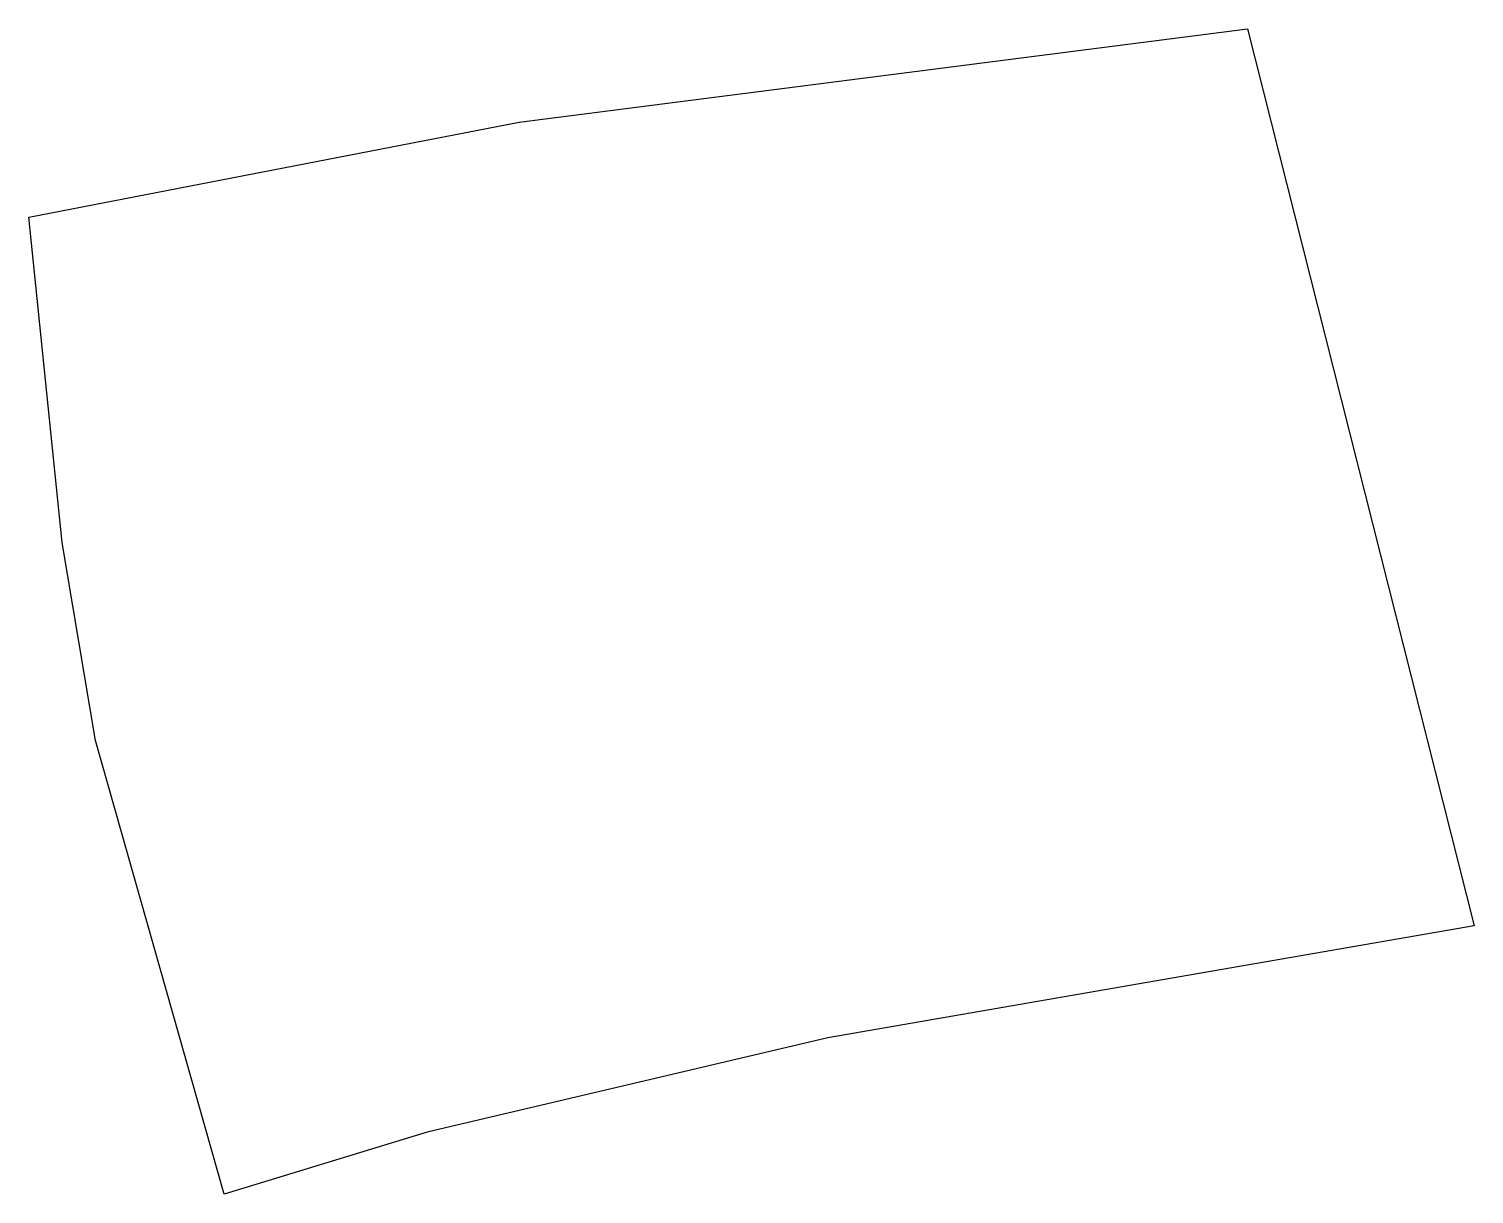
# Model space of a CAD drawing. Header units: millimetres. Extents: x 602593.8 to 602616.4, y 1299436.8 to 1299455.1.
import ezdxf

# ---------------------------------------------------------------- set-up
doc = ezdxf.new("R2010")
doc.units = ezdxf.units.MM

msp = doc.modelspace()

# ---------------------------------------------------------------- linework, layer by layer
msp.add_lwpolyline([(602612.856, 1299455.052), (602616.404, 1299441.008), (602606.289, 1299439.257), (602600.018, 1299437.781), (602596.84, 1299436.81), (602594.824, 1299443.914), (602594.303, 1299447.012), (602593.783, 1299452.107), (602601.458, 1299453.593), (602612.856, 1299455.052)])

doc.saveas('drawing.dxf')
